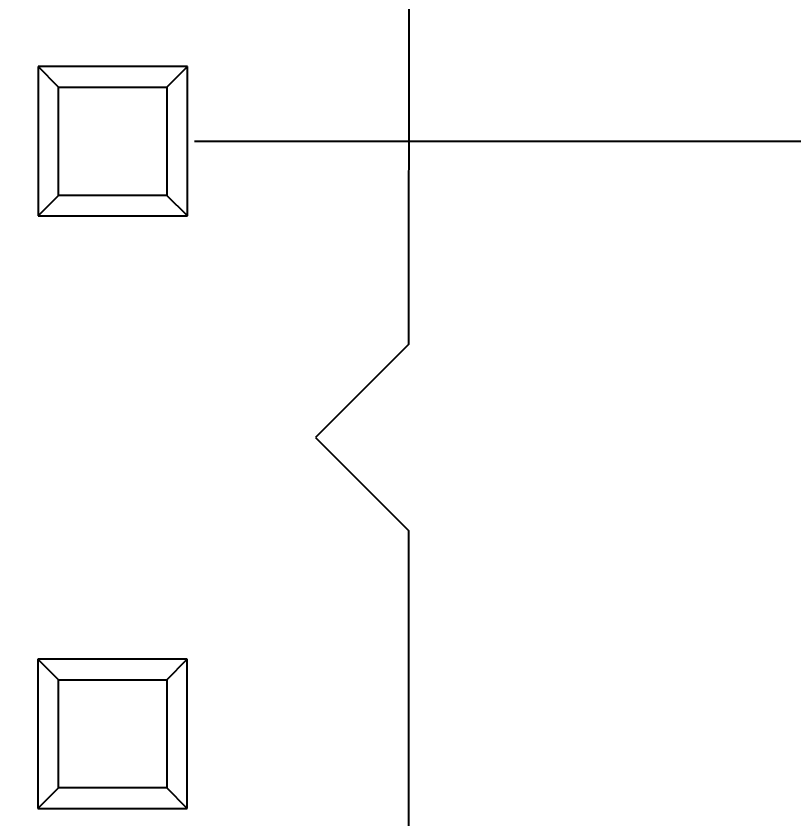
# Model space of a CAD drawing. Header units: millimetres. Extents: x 3 to 124, y -45 to 11.
# Drawn here: x 113.419 to 116.753, y -6.411 to -2.969 of the extents above; entities that cross this region are included whole.
import ezdxf

# ---------------------------------------------------------------- set-up
doc = ezdxf.new("R2010")
doc.units = ezdxf.units.MM
doc.header["$LTSCALE"] = 1.21
doc.header["$MEASUREMENT"] = 0
doc.header["$PDMODE"] = 3
doc.header["$PDSIZE"] = 0.3125
doc.layers.get('0').update_dxf_attribs({"linetype": 'CONTINUOUS'})
doc.layers.get('DEFPOINTS').update_dxf_attribs({"linetype": 'CONTINUOUS'})
doc.layers.add('Dim', color=3, linetype='CONTINUOUS', lineweight=25)
doc.styles.get("Standard").update_dxf_attribs({"font": 'txt', "width": 0.8})
doc.dimstyles.get("Standard").update_dxf_attribs({"dimtxt": 0.15625, "dimasz": 0.1875, "dimexe": 0.125, "dimexo": 0.0625, "dimgap": 0.09, "dimtad": 0, "dimtih": 1, "dimtoh": 1, "dimzin": 4, "dimdsep": 46, "dimtxsty": 'STANDARD', "dimblk": '_FILLED', "dimblk1": '_FILLED', "dimblk2": '_FILLED', "dimcen": 0.09, "dimazin": 1, "dimtp": 0.01, "dimtm": 0.01, "dimtfac": 1, "dimtofl": 0, "dimtmove": 0, "dimatfit": 3, "dimldrblk": '_FILLED', "dimfxl": 1, "dimtolj": 1, "dimtzin": 4, "dimarcsym": 0})

# ---------------------------------------------------------------- blocks, each defined once
blk = doc.blocks.new('_FILLED')
at = {"color": 0, "linetype": 'ByBlock'}
blk.add_solid([(0, 0), (-1, 0.1667), (-1, -0.1667)], dxfattribs=at)
blk = doc.blocks.new('*D23')
at = {"color": 0, "linetype": 'ByBlock', "lineweight": -2}
for p, q in [((113.4504, 0.2472), (123.4759, 0.2472)), ((123.4134, 0.2472), (123.4134, -17.7412)), ((123.4134, -38.7528), (123.4134, -20.7645)), ((113.4504, -38.7528), (123.4759, -38.7528))]:
    blk.add_line(p, q, dxfattribs=at)
at = {"layer": 'DEFPOINTS', "color": 0, "linetype": 'ByBlock'}
for p in [(113.4192, 0.2472), (113.4192, -38.7528)]:
    blk.add_point(p, dxfattribs=at)
at = {"color": 0, "linetype": 'ByBlock', "lineweight": -2}
for p, rotation in [((123.4134, 0.2472), 90), ((123.4134, -38.7528), 270)]:
    blk.add_blockref('_FILLED', p, dxfattribs=dict(at, rotation=rotation))
at = {"color": 0, "linetype": 'ByBlock', "lineweight": -2, "insert": (123.4134, -19.2528), "char_height": 1, "attachment_point": 5, "rotation": 90}
blk.add_mtext('\\A1;39.00', dxfattribs=at)
blk = doc.blocks.new('*D27')
at = {"color": 0, "linetype": 'ByBlock', "lineweight": -2}
for p, q in [((114.1847, -3.5061), (120.8289, -3.5061)), ((120.7664, -3.5061), (120.7664, -11.3611)), ((120.7664, -28.9061), (120.7664, -21.0511)), ((114.2114, -28.9061), (120.8289, -28.9061))]:
    blk.add_line(p, q, dxfattribs=at)
at = {"layer": 'DEFPOINTS', "color": 0, "linetype": 'ByBlock'}
for p in [(114.1535, -3.5061), (114.1801, -28.9061)]:
    blk.add_point(p, dxfattribs=at)
at = {"color": 0, "linetype": 'ByBlock', "lineweight": -2}
for p, rotation in [((120.7664, -3.5061), 90), ((120.7664, -28.9061), 270)]:
    blk.add_blockref('_FILLED', p, dxfattribs=dict(at, rotation=rotation))
at = {"color": 0, "linetype": 'ByBlock', "lineweight": -2, "insert": (120.7664, -16.2061), "char_height": 1, "attachment_point": 5, "rotation": 90}
blk.add_mtext('\\A1;25.40(=2.54*10)', dxfattribs=at)

msp = doc.modelspace()

# ---------------------------------------------------------------- linework, layer by layer
at = {"color": 6, "linetype": 'Continuous'}
for p, q in [((115.1033, -4.3762), (115.1036, -2.6362)), ((113.5136, -3.1859), (113.5134, -3.8259)), ((114.1536, -3.1861), (113.5136, -3.1859)), ((113.6017, -3.2741), (113.5136, -3.1859)), ((114.0654, -3.2742), (114.1536, -3.1861)), ((114.1534, -3.8261), (114.1536, -3.1861)), ((113.6016, -3.7378), (113.6017, -3.2741)), ((113.6017, -3.2741), (114.0654, -3.2742)), ((114.0654, -3.2742), (114.0653, -3.7379)), ((113.5134, -3.8259), (113.6016, -3.7378)), ((114.0653, -3.7379), (113.6016, -3.7378)), ((114.1534, -3.8261), (114.0653, -3.7379)), ((113.5134, -3.8259), (114.1534, -3.8261)), ((115.1033, -4.3762), (114.7033, -4.7762)), ((114.7033, -4.7762), (115.1032, -5.1762)), ((115.1029, -6.9162), (115.1032, -5.1762)), ((113.5131, -5.7259), (113.513, -6.3659)), ((114.1531, -5.7261), (113.5131, -5.7259)), ((113.6012, -5.8141), (113.5131, -5.7259)), ((114.0649, -5.8142), (114.1531, -5.7261)), ((114.153, -6.3661), (114.1531, -5.7261)), ((113.6012, -6.2778), (113.6012, -5.8141)), ((113.6012, -5.8141), (114.0649, -5.8142)), ((114.0649, -5.8142), (114.0648, -6.2779)), ((113.513, -6.3659), (113.6012, -6.2778)), ((114.0648, -6.2779), (113.6012, -6.2778)), ((114.153, -6.3661), (114.0648, -6.2779)), ((113.513, -6.3659), (114.153, -6.3661))]:
    msp.add_line(p, q, dxfattribs=at)

# ---------------------------------------------------------------- dimensions: what is measured, and where the dimension line sits
at = {"layer": 'Dim'}
dim = msp.add_linear_dim(base=(123.4134, -38.7528), p1=(113.4192, 0.2472), p2=(113.4192, -38.7528), angle=90, dimstyle='STANDARD', override={"dimscale": 0.5, "dimtxt": 2, "dimasz": 2, "dimtih": 0, "dimtoh": 0, "dimzin": 0, "dimcen": 0.198, "dimadec": 0, "dimazin": 0, "dimtp": 0, "dimtm": 0, "dimtdec": 4, "dimtzin": 0}, dxfattribs=at)
dim.commit()
dim.dimension.update_dxf_attribs({"geometry": '*D23', "text_midpoint": (123.4134, -19.2528)})
dim = msp.add_linear_dim(base=(120.7664, -3.5061), p1=(114.1801, -28.9061), p2=(114.1535, -3.5061), angle=90, text='<>(=2.54*10)', dimstyle='STANDARD', override={"dimscale": 0.5, "dimtxt": 2, "dimasz": 2, "dimtih": 0, "dimtoh": 0, "dimzin": 0, "dimpost": '<>', "dimcen": 0.198, "dimadec": 0, "dimazin": 0, "dimtp": 0, "dimtm": 0, "dimtdec": 4, "dimtzin": 0}, dxfattribs=at)
dim.commit()
dim.dimension.update_dxf_attribs({"geometry": '*D27', "text_midpoint": (120.7664, -16.2061)})

doc.saveas('drawing.dxf')
